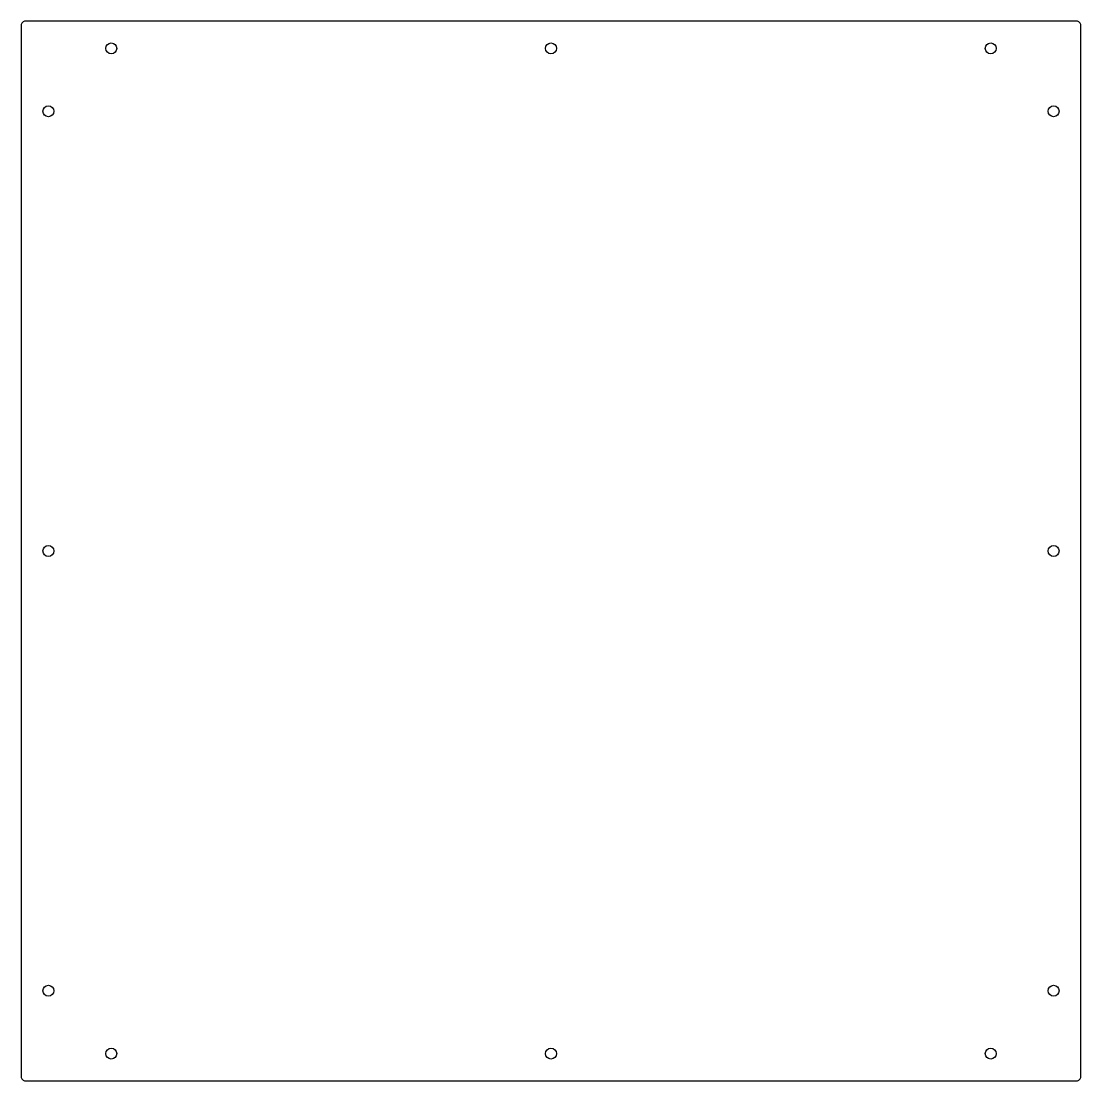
# Model space of a CAD drawing. Header units: millimetres. Extents: x -988 to -482, y 397 to 903.
import ezdxf

# ---------------------------------------------------------------- set-up
doc = ezdxf.new("R2010")
doc.units = ezdxf.units.MM
doc.layers.get('0').update_dxf_attribs({"linetype": 'CONTINUOUS'})

msp = doc.modelspace()

# ---------------------------------------------------------------- linework, layer by layer
msp.add_lwpolyline([(-987.79, 901.13), (-987.79, 399.13, 0.414214), (-985.79, 397.13), (-483.79, 397.13, 0.414214), (-481.79, 399.13), (-481.79, 901.13, 0.414214), (-483.79, 903.13), (-985.79, 903.13, 0.414214)], format="xyb", close=True)
for centre in [(-944.79, 890.13, 0), (-734.79, 890.13, 0), (-524.79, 890.13, 0), (-974.79, 860.13, 0), (-494.79, 860.13, 0), (-974.79, 650.13, 0), (-494.79, 650.13, 0), (-974.79, 440.13, 0), (-494.79, 440.13, 0), (-944.79, 410.13, 0), (-734.79, 410.13, 0), (-524.79, 410.13, 0)]:
    msp.add_circle(centre, 2.6)

doc.saveas('drawing.dxf')
